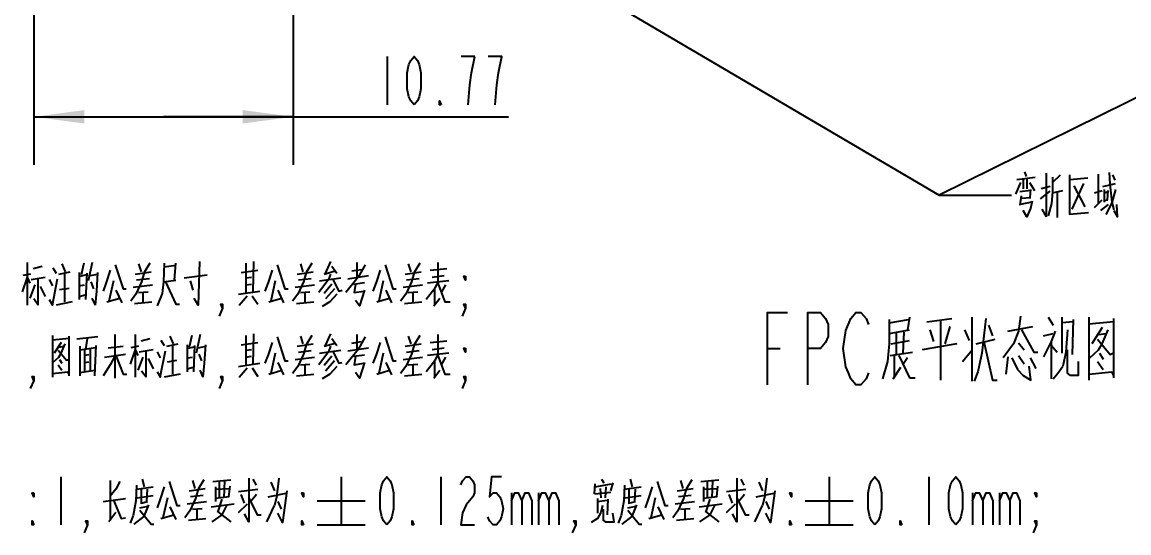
# Model space of a CAD drawing. Header units: millimetres. Extents: x 0 to 210, y 0 to 297.
# Drawn here: x 47.52 to 93.46, y 77.8 to 99.02 of the extents above; entities that cross this region are included whole.
import ezdxf

# ---------------------------------------------------------------- set-up
doc = ezdxf.new("R2010")
doc.units = ezdxf.units.MM
doc.header["$LTSCALE"] = 19.36
doc.layers.get('0').update_dxf_attribs({"linetype": 'CONTINUOUS'})
doc.styles.get("Standard").update_dxf_attribs({"font": 'SIMPLEX.SHX', "width": 0.56})
doc.dimstyles.new('DIMSTYLE_3', dxfattribs={"dimtxt": 2, "dimasz": 2.1, "dimexe": 2, "dimexo": 0.35, "dimgap": 0.5, "dimtad": 1, "dimzin": 0, "dimdsep": 46, "dimtxsty": 'STANDARD', "dimblk": '_FILLED', "dimblk1": '_FILLED', "dimblk2": '_FILLED', "dimcen": 0.09, "dimazin": 0, "dimtp": 0.01, "dimtm": 0.01, "dimtfac": 1, "dimtofl": 0, "dimtmove": 0, "dimatfit": 3, "dimldrblk": '_FILLED', "dimfxl": 1, "dimtolj": 1, "dimtzin": 0, "dimarcsym": 0})
doc.dimstyles.get("Standard").update_dxf_attribs({"dimtxt": 2, "dimasz": 2.1, "dimexe": 2, "dimexo": 0.35, "dimtad": 1, "dimzin": 0, "dimdsep": 46, "dimtxsty": 'STANDARD', "dimblk": '_FILLED', "dimblk1": '_FILLED', "dimblk2": '_FILLED', "dimcen": 0.09, "dimazin": 0, "dimtol": 1, "dimtp": 0.01, "dimtm": 0.01, "dimtfac": 1, "dimtofl": 0, "dimtmove": 0, "dimatfit": 3, "dimldrblk": '_FILLED', "dimfxl": 1, "dimtolj": 1, "dimtzin": 0, "dimarcsym": 0})

# ---------------------------------------------------------------- blocks, each defined once
blk = doc.blocks.new('_FILLED')
at = {"color": 0, "linetype": 'BYBLOCK'}
blk.add_solid([(0, 0), (-1, 0.133), (-1, -0.133)], dxfattribs=at)
blk = doc.blocks.new('*D30')
at = {"color": 2}
for p, q in [((48.006, 107.628), (48.006, 93.087)), ((58.777, 106.628), (58.777, 93.087)), ((48.006, 95.087), (53.391, 95.087)), ((58.777, 95.087), (53.391, 95.087)), ((53.391, 95.087), (67.71, 95.087))]:
    blk.add_line(p, q, dxfattribs=at)
at = {"color": 2, "xscale": 2.1, "yscale": 2.1, "zscale": 2.1, "rotation": 180}
blk.add_blockref('_FILLED', (48.006, 95.087), dxfattribs=at)
at = {"color": 2, "xscale": 2.1, "yscale": 2.1, "zscale": 2.1}
blk.add_blockref('_FILLED', (58.777, 95.087), dxfattribs=at)

msp = doc.modelspace()

# ---------------------------------------------------------------- linework, layer by layer
at = {"color": 2}
for p, q in [((62.67, 97.587), (62.67, 95.587)), ((66.31, 97.587), (65.75, 97.587)), ((89.121, 92.806), (89.201, 92.612)), ((88.961, 92.354), (88.747, 91.87)), ((88.801, 92.483), (89.574, 92.58)), ((89.067, 92.516), (89.067, 92.096)), ((89.227, 92.516), (89.227, 92.096)), ((89.334, 92.354), (89.547, 92.032)), ((90.027, 92.741), (90.027, 90.935)), ((90.294, 92.354), (90.614, 92.677)), ((91.014, 91.032), (91.014, 92.677)), ((91.014, 92.483), (91.761, 92.548)), ((92.187, 92.709), (92.187, 91.483)), ((92.774, 92.677), (92.881, 92.451)), ((89.387, 92.032), (88.934, 91.967)), ((89.361, 91.741), (89.387, 92.064)), ((89.787, 91.677), (90.187, 91.999)), ((90.187, 92.193), (89.814, 92.096)), ((90.294, 91.935), (90.721, 92.032)), ((90.481, 91.967), (90.481, 90.903)), ((91.574, 92.322), (91.094, 91.257)), ((91.174, 92.225), (91.627, 91.354)), ((92.027, 91.935), (92.347, 92.032)), ((92.374, 92.193), (92.907, 92.322)), ((92.427, 92.064), (92.427, 91.548)), ((92.427, 91.935), (92.561, 91.967)), ((92.587, 92.032), (92.561, 91.645)), ((88.987, 91.806), (88.934, 91.419)), ((89.414, 91.548), (88.961, 91.451)), ((88.987, 91.709), (89.387, 91.741)), ((89.441, 91.58), (89.361, 91.225)), ((92.027, 91.322), (92.347, 91.645)), ((92.294, 91.193), (92.614, 91.451)), ((92.427, 91.612), (92.587, 91.645)), ((89.841, 91.257), (90.027, 90.935)), ((91.787, 91.096), (90.987, 91.032)), ((47.738, 89.041), (47.738, 87.267)), ((47.978, 88.783), (48.351, 88.88)), ((48.804, 88.815), (48.938, 88.589)), ((49.044, 88.557), (49.524, 88.654)), ((49.178, 88.976), (49.311, 88.654)), ((50.084, 89.009), (49.978, 88.525)), ((50.431, 89.041), (50.271, 88.267)), ((52.218, 88.557), (52.884, 88.654)), ((52.351, 88.976), (52.458, 88.654)), ((53.898, 88.912), (53.418, 88.847)), ((53.844, 88.299), (53.898, 89.009)), ((56.618, 88.622), (57.311, 88.718)), ((56.804, 89.009), (56.804, 87.783)), ((57.124, 89.073), (57.098, 87.815)), ((58.938, 88.557), (59.604, 88.654)), ((59.071, 88.976), (59.178, 88.654)), ((60.058, 88.557), (60.511, 88.686)), ((60.324, 89.073), (60.084, 88.557)), ((60.378, 88.88), (60.591, 88.589)), ((61.204, 88.686), (61.604, 88.751)), ((61.418, 89.041), (61.418, 88.396)), ((63.418, 88.557), (64.084, 88.654)), ((63.551, 88.976), (63.658, 88.654)), ((64.458, 88.718), (65.151, 88.783)), ((64.778, 89.041), (64.778, 88.234)), ((47.738, 88.428), (47.524, 87.815)), ((47.871, 88.557), (47.551, 88.492)), ((47.738, 88.428), (47.844, 88.17)), ((47.898, 88.331), (48.484, 88.428)), ((48.191, 87.267), (48.191, 88.396)), ((48.644, 88.331), (48.778, 88.073)), ((49.284, 88.622), (49.284, 87.396)), ((49.898, 88.622), (49.898, 87.492)), ((50.191, 88.525), (49.924, 88.46)), ((50.164, 87.492), (50.218, 88.589)), ((50.351, 88.492), (50.671, 88.557)), ((50.378, 88.234), (50.484, 87.944)), ((51.311, 88.267), (51.124, 87.428)), ((52.804, 88.363), (52.271, 88.299)), ((53.391, 88.234), (53.898, 88.299)), ((54.244, 88.396), (55.204, 88.525)), ((54.618, 87.88), (54.511, 88.267)), ((56.804, 88.396), (57.044, 88.428)), ((58.031, 88.267), (57.844, 87.428)), ((59.524, 88.363), (58.991, 88.299)), ((59.871, 88.267), (60.751, 88.396)), ((61.044, 88.363), (61.898, 88.492)), ((61.284, 88.138), (61.738, 88.202)), ((62.511, 88.267), (62.324, 87.428)), ((64.004, 88.363), (63.471, 88.299)), ((65.231, 88.267), (64.351, 88.17)), ((64.538, 88.428), (65.044, 88.492)), ((48.058, 88.105), (47.844, 87.557)), ((48.271, 88.041), (48.484, 87.622)), ((49.071, 87.912), (49.471, 87.976)), ((49.898, 88.073), (50.111, 88.105)), ((51.418, 87.88), (51.658, 87.363)), ((52.138, 88.009), (52.938, 88.105)), ((52.351, 87.783), (52.751, 87.815)), ((52.538, 87.783), (52.538, 87.331)), ((56.511, 87.718), (57.391, 87.847)), ((56.804, 88.105), (57.044, 88.138)), ((58.138, 87.88), (58.378, 87.363)), ((58.858, 88.009), (59.658, 88.105)), ((59.071, 87.783), (59.471, 87.815)), ((59.258, 87.783), (59.258, 87.331)), ((60.378, 88.138), (60.058, 87.751)), ((60.484, 87.944), (60.111, 87.525)), ((62.618, 87.88), (62.858, 87.363)), ((63.338, 88.009), (64.138, 88.105)), ((63.551, 87.783), (63.951, 87.815)), ((63.738, 87.783), (63.738, 87.331)), ((64.644, 87.944), (64.644, 87.267)), ((65.098, 88.105), (64.911, 87.783)), ((48.191, 87.267), (48.004, 87.525)), ((49.604, 87.396), (48.938, 87.267)), ((49.898, 87.622), (50.138, 87.686)), ((50.564, 87.267), (50.431, 87.557)), ((51.044, 87.396), (51.578, 87.557)), ((52.191, 87.331), (52.911, 87.396)), ((56.538, 87.267), (56.858, 87.654)), ((57.071, 87.654), (57.311, 87.299)), ((57.764, 87.396), (58.298, 87.557)), ((58.911, 87.331), (59.631, 87.396)), ((62.244, 87.396), (62.778, 87.557)), ((63.391, 87.331), (64.111, 87.396)), ((64.618, 87.234), (64.858, 87.557)), ((83.515, 86.523), (84.315, 86.668)), ((84.355, 86.764), (84.275, 86.232)), ((85.075, 86.571), (86.115, 86.716)), ((85.635, 86.619), (85.635, 84.152)), ((85.835, 85.652), (86.035, 86.377)), ((86.955, 84.103), (86.955, 86.764)), ((87.635, 86.426), (87.795, 85.99)), ((88.435, 86.184), (89.475, 86.377)), ((90.115, 86.764), (90.315, 86.426)), ((90.675, 86.764), (90.675, 85.264)), ((91.155, 86.571), (90.675, 86.523)), ((91.115, 85.216), (91.155, 86.668)), ((91.795, 86.764), (91.795, 84.152)), ((92.835, 86.571), (91.795, 86.474)), ((92.835, 84.248), (92.835, 86.716)), ((48.778, 86.009), (48.778, 84.267)), ((48.778, 85.976), (48.778, 84.363)), ((49.471, 84.396), (49.471, 85.976)), ((50.671, 85.944), (49.791, 85.847)), ((51.391, 84.234), (51.391, 86.041)), ((52.218, 86.041), (52.218, 84.267)), ((53.658, 85.976), (53.791, 85.654)), ((54.564, 86.009), (54.458, 85.525)), ((54.911, 86.041), (54.751, 85.267)), ((56.804, 86.009), (56.804, 84.783)), ((57.124, 86.073), (57.098, 84.815)), ((59.071, 85.976), (59.178, 85.654)), ((60.324, 86.073), (60.084, 85.557)), ((61.418, 86.041), (61.418, 85.396)), ((63.551, 85.976), (63.658, 85.654)), ((64.778, 86.041), (64.778, 85.234)), ((83.515, 86.087), (84.355, 86.232)), ((83.795, 86.135), (83.795, 85.216)), ((84.115, 86.135), (84.075, 85.264)), ((85.195, 86.232), (85.355, 85.748)), ((86.635, 86.232), (86.835, 85.797)), ((89.915, 85.99), (90.315, 86.087)), ((92.355, 86.329), (91.915, 85.652)), ((92.195, 86.039), (92.515, 86.087)), ((49.471, 85.88), (48.778, 85.815)), ((49.151, 85.718), (48.858, 85.267)), ((49.044, 85.525), (49.258, 85.557)), ((49.924, 85.557), (49.924, 84.331)), ((50.564, 85.492), (49.924, 85.396)), ((50.164, 85.428), (50.244, 85.88)), ((50.538, 84.331), (50.591, 85.589)), ((51.098, 85.492), (51.711, 85.557)), ((52.351, 85.557), (52.031, 85.492)), ((52.458, 85.783), (52.831, 85.88)), ((53.284, 85.815), (53.418, 85.589)), ((53.524, 85.557), (54.004, 85.654)), ((53.764, 85.622), (53.764, 84.396)), ((54.378, 85.622), (54.378, 84.492)), ((54.671, 85.525), (54.404, 85.46)), ((54.644, 84.492), (54.698, 85.589)), ((54.831, 85.492), (55.151, 85.557)), ((56.618, 85.622), (57.311, 85.718)), ((58.938, 85.557), (59.604, 85.654)), ((60.058, 85.557), (60.511, 85.686)), ((60.378, 85.88), (60.591, 85.589)), ((61.044, 85.363), (61.898, 85.492)), ((61.204, 85.686), (61.604, 85.751)), ((63.418, 85.557), (64.084, 85.654)), ((64.458, 85.718), (65.151, 85.783)), ((64.538, 85.428), (65.044, 85.492)), ((78.455, 85.458), (78.98, 85.458)), ((83.595, 85.652), (84.355, 85.797)), ((86.315, 85.652), (84.875, 85.41)), ((87.115, 85.652), (87.915, 85.845)), ((88.875, 85.7), (89.115, 85.41)), ((90.235, 85.748), (90.235, 84.2)), ((90.235, 85.603), (90.475, 85.313)), ((48.804, 84.88), (49.044, 85.105)), ((49.071, 85.009), (49.178, 84.847)), ((50.111, 85.428), (50.111, 84.492)), ((50.298, 85.202), (50.111, 85.17)), ((50.351, 85.428), (50.351, 84.525)), ((50.938, 85.105), (51.818, 85.234)), ((52.218, 85.428), (52.004, 84.815)), ((52.218, 85.428), (52.324, 85.17)), ((52.538, 85.105), (52.324, 84.557)), ((52.378, 85.331), (52.964, 85.428)), ((52.671, 84.267), (52.671, 85.396)), ((52.751, 85.041), (52.964, 84.622)), ((53.124, 85.331), (53.258, 85.073)), ((54.378, 85.073), (54.591, 85.105)), ((54.858, 85.234), (54.964, 84.944)), ((56.804, 85.396), (57.044, 85.428)), ((56.804, 85.105), (57.044, 85.138)), ((58.031, 85.267), (57.844, 84.428)), ((58.858, 85.009), (59.658, 85.105)), ((59.524, 85.363), (58.991, 85.299)), ((59.871, 85.267), (60.751, 85.396)), ((60.378, 85.138), (60.058, 84.751)), ((61.284, 85.138), (61.738, 85.202)), ((62.511, 85.267), (62.324, 84.428)), ((63.338, 85.009), (64.138, 85.105)), ((64.004, 85.363), (63.471, 85.299)), ((65.231, 85.267), (64.351, 85.17)), ((65.098, 85.105), (64.911, 84.783)), ((83.555, 85.168), (84.475, 85.313)), ((83.715, 85.168), (83.715, 84.297)), ((83.915, 85.168), (84.355, 84.248)), ((84.275, 85.071), (84.075, 84.781)), ((86.555, 84.926), (86.955, 85.41)), ((88.435, 85.119), (88.355, 84.394)), ((88.875, 85.168), (89.115, 84.829)), ((89.355, 85.071), (89.595, 84.635)), ((91.835, 85.071), (92.195, 85.41)), ((92.235, 85.264), (92.395, 85.023)), ((49.018, 84.783), (49.178, 84.557)), ((49.924, 84.46), (50.538, 84.557)), ((50.111, 84.88), (50.298, 84.912)), ((52.671, 84.267), (52.484, 84.525)), ((53.551, 84.912), (53.951, 84.976)), ((54.378, 84.622), (54.618, 84.686)), ((55.044, 84.267), (54.911, 84.557)), ((56.511, 84.718), (57.391, 84.847)), ((56.538, 84.267), (56.858, 84.654)), ((57.071, 84.654), (57.311, 84.299)), ((57.764, 84.396), (58.298, 84.557)), ((58.138, 84.88), (58.378, 84.363)), ((59.071, 84.783), (59.471, 84.815)), ((59.258, 84.783), (59.258, 84.331)), ((60.484, 84.944), (60.111, 84.525)), ((62.244, 84.396), (62.778, 84.557)), ((62.618, 84.88), (62.858, 84.363)), ((63.551, 84.783), (63.951, 84.815)), ((63.738, 84.783), (63.738, 84.331)), ((64.618, 84.234), (64.858, 84.557)), ((64.644, 84.944), (64.644, 84.267)), ((83.675, 84.2), (83.995, 84.684)), ((92.155, 84.926), (92.395, 84.587)), ((48.778, 84.428), (49.418, 84.492)), ((54.084, 84.396), (53.418, 84.267)), ((58.911, 84.331), (59.631, 84.396)), ((63.391, 84.331), (64.111, 84.396)), ((84.355, 84.248), (84.595, 84.248)), ((91.795, 84.394), (92.755, 84.49)), ((92.835, 84.345), (92.755, 84.49)), ((49.124, 80.138), (49.124, 78.138)), ((51.178, 79.976), (51.178, 78.331)), ((52.511, 80.041), (52.591, 79.718)), ((54.591, 79.976), (54.698, 79.654)), ((55.444, 79.944), (56.191, 80.009)), ((55.711, 79.267), (55.711, 79.944)), ((55.924, 79.976), (55.898, 79.267)), ((57.098, 80.041), (57.231, 79.783)), ((58.111, 79.396), (58.191, 80.073)), ((60.764, 80.138), (60.764, 78.138)), ((64.898, 80.138), (64.898, 78.138)), ((71.564, 80.041), (71.671, 79.88)), ((72.764, 80.041), (72.844, 79.718)), ((74.844, 79.976), (74.951, 79.654)), ((75.698, 79.944), (76.444, 80.009)), ((75.964, 79.267), (75.964, 79.944)), ((76.178, 79.976), (76.151, 79.267)), ((77.351, 80.041), (77.484, 79.783)), ((78.364, 79.396), (78.444, 80.073)), ((81.018, 80.138), (81.018, 78.138)), ((85.151, 80.138), (85.151, 78.138)), ((52.271, 79.622), (52.964, 79.718)), ((52.458, 79.622), (52.458, 79.009)), ((52.698, 79.105), (52.724, 79.622)), ((54.458, 79.557), (55.124, 79.654)), ((55.551, 79.718), (55.551, 79.105)), ((55.551, 79.622), (56.111, 79.654)), ((56.138, 79.751), (56.084, 79.299)), ((56.511, 79.525), (57.311, 79.622)), ((57.844, 79.912), (58.004, 79.557)), ((67.838, 79.471), (67.838, 78.138)), ((68.958, 79.471), (68.958, 78.138)), ((71.298, 79.847), (71.271, 79.428)), ((71.298, 79.718), (71.991, 79.847)), ((71.298, 79.428), (71.964, 79.492)), ((71.511, 79.654), (71.538, 79.267)), ((71.751, 79.718), (71.724, 79.267)), ((72.044, 79.88), (71.938, 79.557)), ((72.524, 79.622), (73.218, 79.718)), ((72.711, 79.622), (72.711, 79.009)), ((72.951, 79.105), (72.978, 79.622)), ((74.711, 79.557), (75.378, 79.654)), ((75.804, 79.718), (75.804, 79.105)), ((75.804, 79.622), (76.364, 79.654)), ((76.391, 79.751), (76.338, 79.299)), ((76.764, 79.525), (77.564, 79.622)), ((78.098, 79.912), (78.258, 79.557)), ((86.971, 79.471), (86.971, 78.138)), ((88.091, 79.471), (88.091, 78.138)), ((50.884, 79.105), (51.818, 79.234)), ((52.298, 79.267), (52.964, 79.363)), ((52.458, 79.041), (52.724, 79.105)), ((53.551, 79.267), (53.364, 78.428)), ((54.378, 79.009), (55.178, 79.105)), ((55.044, 79.363), (54.511, 79.299)), ((55.364, 78.88), (56.324, 79.009)), ((56.111, 79.299), (55.551, 79.234)), ((55.818, 79.202), (55.631, 78.654)), ((56.511, 78.654), (56.884, 79.009)), ((56.751, 79.041), (56.618, 79.396)), ((57.258, 79.396), (57.018, 79.105)), ((57.738, 79.299), (58.484, 79.46)), ((58.111, 79.396), (58.004, 78.944)), ((58.138, 79.105), (58.271, 78.783)), ((59.764, 79.138), (61.764, 79.138)), ((71.404, 79.234), (71.404, 78.622)), ((71.404, 79.105), (71.804, 79.17)), ((71.831, 79.202), (71.804, 78.557)), ((72.551, 79.267), (73.218, 79.363)), ((72.711, 79.041), (72.978, 79.105)), ((73.804, 79.267), (73.618, 78.428)), ((74.631, 79.009), (75.431, 79.105)), ((75.298, 79.363), (74.764, 79.299)), ((75.618, 78.88), (76.578, 79.009)), ((76.364, 79.299), (75.804, 79.234)), ((76.071, 79.202), (75.884, 78.654)), ((76.764, 78.654), (77.138, 79.009)), ((77.004, 79.041), (76.871, 79.396)), ((77.511, 79.396), (77.271, 79.105)), ((77.991, 79.299), (78.738, 79.46)), ((78.364, 79.396), (78.258, 78.944)), ((78.391, 79.105), (78.524, 78.783)), ((80.018, 79.138), (82.018, 79.138)), ((51.418, 78.654), (51.124, 78.267)), ((52.404, 78.847), (52.751, 78.912)), ((53.284, 78.396), (53.818, 78.557)), ((53.658, 78.88), (53.898, 78.363)), ((54.591, 78.783), (54.991, 78.815)), ((54.778, 78.783), (54.778, 78.331)), ((55.631, 78.686), (56.191, 78.267)), ((57.684, 78.267), (58.004, 78.944)), ((72.658, 78.847), (73.004, 78.912)), ((73.538, 78.396), (74.071, 78.557)), ((73.911, 78.88), (74.151, 78.363)), ((74.844, 78.783), (75.244, 78.815)), ((75.031, 78.783), (75.031, 78.331)), ((75.884, 78.686), (76.444, 78.267)), ((77.938, 78.267), (78.258, 78.944)), ((52.591, 78.492), (52.164, 78.17)), ((54.431, 78.331), (55.151, 78.396)), ((59.764, 78.138), (61.764, 78.138)), ((72.844, 78.492), (72.418, 78.17)), ((74.684, 78.331), (75.404, 78.396)), ((80.018, 78.138), (82.018, 78.138))]:
    msp.add_line(p, q, dxfattribs=at)
for points in [[(63.79, 95.587), (63.65, 95.754), (63.58, 95.92), (63.51, 96.254), (63.51, 96.92), (63.58, 97.254), (63.65, 97.42), (63.79, 97.587), (63.93, 97.42), (64, 97.254), (64.07, 96.92), (64.07, 96.254), (64, 95.92), (63.93, 95.754), (63.79, 95.587)], [(66.03, 95.587), (66.1, 96.42), (66.17, 96.92), (66.31, 97.587)], [(67.29, 96.92), (67.43, 97.587), (66.87, 97.587)], [(67.15, 95.587), (67.22, 96.42), (67.29, 96.92)], [(64.91, 95.587), (64.84, 95.587), (64.84, 95.754), (64.91, 95.587)], [(90.294, 92.58), (90.294, 91.967), (90.241, 91.483), (90.107, 90.967)], [(92.641, 92.774), (92.667, 92.29), (92.747, 91.548), (92.827, 91.225)], [(92.907, 92.064), (92.747, 91.515), (92.507, 91.032)], [(92.827, 91.193), (92.987, 90.935), (92.961, 91.451)], [(89.361, 91.257), (89.227, 90.935), (89.067, 91.193)], [(51.178, 88.718), (51.018, 88.202), (50.884, 87.847)], [(51.391, 88.944), (51.711, 87.944), (51.844, 87.944)], [(52.831, 89.009), (52.591, 88.622), (52.484, 88.234), (52.244, 87.718), (52.031, 87.428)], [(53.418, 89.009), (53.391, 88.234), (53.338, 87.751), (53.124, 87.234)], [(54.884, 89.073), (54.831, 87.267), (54.671, 87.557)], [(57.898, 88.718), (57.738, 88.202), (57.604, 87.847)], [(58.111, 88.944), (58.431, 87.944), (58.564, 87.944)], [(59.551, 89.009), (59.311, 88.622), (59.204, 88.234), (58.964, 87.718), (58.751, 87.428)], [(61.764, 88.944), (61.471, 88.428), (60.964, 87.783)], [(62.378, 88.718), (62.218, 88.202), (62.084, 87.847)], [(62.591, 88.944), (62.911, 87.944), (63.044, 87.944)], [(64.031, 89.009), (63.791, 88.622), (63.684, 88.234), (63.444, 87.718), (63.231, 87.428)], [(48.644, 87.492), (48.778, 87.267), (48.991, 88.363)], [(50.564, 87.267), (50.618, 87.847), (50.671, 88.622)], [(53.471, 88.234), (53.898, 87.299), (54.058, 87.299)], [(60.324, 88.557), (60.244, 88.331), (59.844, 87.783)], [(60.404, 88.363), (60.671, 87.847), (60.804, 87.88)], [(64.778, 88.202), (64.591, 87.88), (64.298, 87.492)], [(65.924, 88.471), (65.924, 88.304), (65.854, 88.471), (65.924, 88.471)], [(61.364, 88.138), (61.311, 87.783), (61.711, 87.847)], [(61.738, 87.88), (61.524, 87.234), (61.364, 87.46)], [(64.778, 88.17), (65.071, 87.396), (65.284, 87.396)], [(55.844, 87.138), (55.774, 87.304), (55.844, 87.304), (55.844, 87.138), (55.704, 86.804)], [(60.591, 87.718), (60.298, 87.396), (59.978, 87.202)], [(65.924, 87.138), (65.854, 87.304), (65.924, 87.304), (65.924, 87.138), (65.784, 86.804)], [(78.455, 83.958), (78.455, 86.958), (79.295, 86.958)], [(80.135, 83.958), (80.135, 86.958), (80.66, 86.958), (80.87, 86.708), (80.975, 86.458), (80.975, 85.958), (80.87, 85.708), (80.66, 85.458), (80.135, 85.458)], [(81.71, 86.208), (81.92, 86.708), (82.13, 86.958), (82.34, 86.958), (82.55, 86.708), (82.655, 86.458)], [(83.515, 86.668), (83.515, 85.652), (83.435, 84.926), (83.235, 84.2)], [(87.515, 86.716), (87.355, 85.264), (87.195, 84.49), (87.035, 84.103)], [(88.955, 86.813), (88.875, 86.184), (88.675, 85.652), (88.235, 85.071)], [(58.111, 85.944), (58.431, 84.944), (58.564, 84.944)], [(59.551, 86.009), (59.311, 85.622), (59.204, 85.234), (58.964, 84.718), (58.751, 84.428)], [(61.764, 85.944), (61.471, 85.428), (60.964, 84.783)], [(62.591, 85.944), (62.911, 84.944), (63.044, 84.944)], [(64.031, 86.009), (63.791, 85.622), (63.684, 85.234), (63.444, 84.718), (63.231, 84.428)], [(82.655, 84.458), (82.55, 84.208), (82.34, 83.958), (82.13, 83.958), (81.92, 84.208), (81.815, 84.458), (81.71, 84.708), (81.605, 85.458), (81.71, 86.208)], [(88.995, 86.232), (89.515, 85.313), (89.675, 85.313)], [(90.395, 86.184), (90.235, 85.748), (89.915, 85.119)], [(90.915, 86.232), (90.835, 85.313), (90.715, 84.732)], [(92.195, 85.41), (92.355, 85.652), (92.595, 86.232)], [(49.044, 85.105), (49.151, 85.267), (49.311, 85.654)], [(55.044, 84.267), (55.098, 84.847), (55.151, 85.622)], [(57.898, 85.718), (57.738, 85.202), (57.604, 84.847)], [(60.324, 85.557), (60.244, 85.331), (59.844, 84.783)], [(62.378, 85.718), (62.218, 85.202), (62.084, 84.847)], [(65.924, 85.471), (65.924, 85.304), (65.854, 85.471), (65.924, 85.471)], [(87.435, 85.748), (87.795, 84.152), (87.995, 84.152)], [(92.155, 85.845), (92.675, 85.216), (92.795, 85.264)], [(49.018, 85.396), (49.364, 84.976), (49.444, 85.009)], [(51.391, 85.17), (51.178, 84.783), (51.018, 84.525), (50.884, 84.331)], [(51.418, 85.17), (51.711, 84.396), (51.871, 84.396)], [(53.124, 84.492), (53.258, 84.267), (53.471, 85.363)], [(60.404, 85.363), (60.671, 84.847), (60.804, 84.88)], [(61.364, 85.138), (61.311, 84.783), (61.711, 84.847)], [(64.778, 85.202), (64.591, 84.88), (64.298, 84.492)], [(64.778, 85.17), (65.071, 84.396), (65.284, 84.396)], [(88.595, 85.071), (88.835, 84.587), (89.075, 84.345), (89.395, 84.152), (89.315, 84.732)], [(91.355, 84.926), (91.355, 84.345), (91.035, 84.345), (90.915, 84.442), (90.915, 85.41)], [(60.591, 84.718), (60.298, 84.396), (59.978, 84.202)], [(61.738, 84.88), (61.524, 84.234), (61.364, 84.46)], [(90.315, 84.2), (90.515, 84.442), (90.715, 84.732)], [(48.004, 84.138), (47.934, 84.304), (48.004, 84.304), (48.004, 84.138), (47.864, 83.804)], [(49.471, 84.331), (49.471, 84.396), (49.418, 84.492)], [(55.844, 84.138), (55.774, 84.304), (55.844, 84.304), (55.844, 84.138), (55.704, 83.804)], [(65.924, 84.138), (65.854, 84.304), (65.924, 84.304), (65.924, 84.138), (65.784, 83.804)], [(51.578, 79.944), (51.418, 79.622), (51.178, 79.331)], [(53.631, 79.944), (53.951, 78.944), (54.084, 78.944)], [(55.071, 80.009), (54.831, 79.622), (54.724, 79.234), (54.484, 78.718), (54.271, 78.428)], [(56.938, 80.073), (56.938, 78.267), (56.751, 78.589)], [(62.658, 78.138), (62.518, 78.304), (62.448, 78.471), (62.378, 78.804), (62.378, 79.471), (62.448, 79.804), (62.518, 79.971), (62.658, 80.138), (62.798, 79.971), (62.868, 79.804), (62.938, 79.471), (62.938, 78.804), (62.868, 78.471), (62.798, 78.304), (62.658, 78.138)], [(65.738, 79.804), (65.808, 79.971), (65.948, 80.138), (66.088, 80.138), (66.228, 79.971), (66.298, 79.804), (66.298, 79.471), (66.228, 79.304), (66.088, 79.138), (65.948, 78.971), (65.808, 78.638), (65.738, 78.138), (66.298, 78.138)], [(67.418, 80.138), (66.998, 80.138), (66.928, 79.304), (67.068, 79.471), (67.208, 79.471), (67.348, 79.304), (67.418, 79.138), (67.488, 78.804), (67.418, 78.471), (67.348, 78.304), (67.208, 78.138), (67.068, 78.138), (66.928, 78.304), (66.858, 78.471)], [(73.884, 79.944), (74.204, 78.944), (74.338, 78.944)], [(75.324, 80.009), (75.084, 79.622), (74.978, 79.234), (74.738, 78.718), (74.524, 78.428)], [(77.191, 80.073), (77.191, 78.267), (77.004, 78.589)], [(82.911, 78.138), (82.771, 78.304), (82.701, 78.471), (82.631, 78.804), (82.631, 79.471), (82.701, 79.804), (82.771, 79.971), (82.911, 80.138), (83.051, 79.971), (83.121, 79.804), (83.191, 79.471), (83.191, 78.804), (83.121, 78.471), (83.051, 78.304), (82.911, 78.138)], [(86.271, 78.138), (86.131, 78.304), (86.061, 78.471), (85.991, 78.804), (85.991, 79.471), (86.061, 79.804), (86.131, 79.971), (86.271, 80.138), (86.411, 79.971), (86.481, 79.804), (86.551, 79.471), (86.551, 78.804), (86.481, 78.471), (86.411, 78.304), (86.271, 78.138)], [(48.004, 79.471), (48.004, 79.304), (47.934, 79.471), (48.004, 79.471)], [(52.271, 79.783), (52.244, 79.138), (52.138, 78.525), (52.004, 78.202)], [(53.418, 79.718), (53.258, 79.202), (53.124, 78.847)], [(58.511, 79.557), (58.324, 78.234), (58.138, 78.622)], [(59.204, 79.471), (59.204, 79.304), (59.134, 79.471), (59.204, 79.471)], [(67.838, 79.138), (67.978, 79.471), (68.118, 79.471), (68.258, 79.138), (68.258, 78.138)], [(68.258, 79.138), (68.398, 79.471), (68.538, 79.471), (68.678, 79.138), (68.678, 78.138)], [(68.958, 79.138), (69.098, 79.471), (69.238, 79.471), (69.378, 79.138), (69.378, 78.138)], [(69.378, 79.138), (69.518, 79.471), (69.658, 79.471), (69.798, 79.138), (69.798, 78.138)], [(72.524, 79.783), (72.498, 79.138), (72.391, 78.525), (72.258, 78.202)], [(73.671, 79.718), (73.511, 79.202), (73.378, 78.847)], [(78.764, 79.557), (78.578, 78.234), (78.391, 78.622)], [(79.458, 79.471), (79.458, 79.304), (79.388, 79.471), (79.458, 79.471)], [(86.971, 79.138), (87.111, 79.471), (87.251, 79.471), (87.391, 79.138), (87.391, 78.138)], [(87.391, 79.138), (87.531, 79.471), (87.671, 79.471), (87.811, 79.138), (87.811, 78.138)], [(88.091, 79.138), (88.231, 79.471), (88.371, 79.471), (88.511, 79.138), (88.511, 78.138)], [(88.511, 79.138), (88.651, 79.471), (88.791, 79.471), (88.931, 79.138), (88.931, 78.138)], [(89.631, 79.471), (89.631, 79.304), (89.561, 79.471), (89.631, 79.471)], [(51.311, 79.17), (51.631, 78.396), (51.818, 78.428)], [(56.938, 79.267), (57.284, 78.557), (57.444, 78.557)], [(77.191, 79.267), (77.538, 78.557), (77.698, 78.557)], [(52.404, 78.751), (52.884, 78.17), (52.991, 78.17)], [(52.591, 78.492), (52.671, 78.686), (52.778, 78.976)], [(56.004, 78.944), (55.818, 78.557), (55.391, 78.267)], [(71.618, 78.944), (71.538, 78.654), (71.404, 78.396), (71.138, 78.234)], [(71.644, 78.783), (71.644, 78.331), (71.724, 78.267), (72.098, 78.267), (72.044, 78.622)], [(72.658, 78.751), (73.138, 78.17), (73.244, 78.17)], [(72.844, 78.492), (72.924, 78.686), (73.031, 78.976)], [(76.258, 78.944), (76.071, 78.557), (75.644, 78.267)], [(48.004, 78.138), (47.934, 78.138), (47.934, 78.304), (48.004, 78.138)], [(50.244, 78.138), (50.174, 78.304), (50.244, 78.304), (50.244, 78.138), (50.104, 77.804)], [(59.204, 78.138), (59.134, 78.138), (59.134, 78.304), (59.204, 78.138)], [(63.778, 78.138), (63.708, 78.138), (63.708, 78.304), (63.778, 78.138)], [(70.498, 78.138), (70.428, 78.304), (70.498, 78.304), (70.498, 78.138), (70.358, 77.804)], [(79.458, 78.138), (79.388, 78.138), (79.388, 78.304), (79.458, 78.138)], [(84.031, 78.138), (83.961, 78.138), (83.961, 78.304), (84.031, 78.138)], [(89.631, 78.138), (89.561, 78.304), (89.631, 78.304), (89.631, 78.138), (89.491, 77.804)]]:
    msp.add_lwpolyline(points, dxfattribs=at)

# ---------------------------------------------------------------- dimensions: what is measured, and where the dimension line sits
dim = msp.add_linear_dim(base=(58.777, 95.087), p1=(48.006, 107.978), p2=(58.777, 106.978), dimstyle='DIMSTYLE_3', dxfattribs=at)
dim.commit()
dim.dimension.update_dxf_attribs({"geometry": '*D30', "text_midpoint": (62.11, 95.087), "dimtype": 160})

# ---------------------------------------------------------------- leaders
for points in [[(124.455, 111.021), (85.587, 91.838), (88.587, 91.838)], [(57.152, 108.562), (85.587, 91.838), (88.587, 91.838)]]:
    msp.add_leader(points, dimstyle='STANDARD', override={"dimtad": 0}, dxfattribs=at)

doc.saveas('drawing.dxf')
